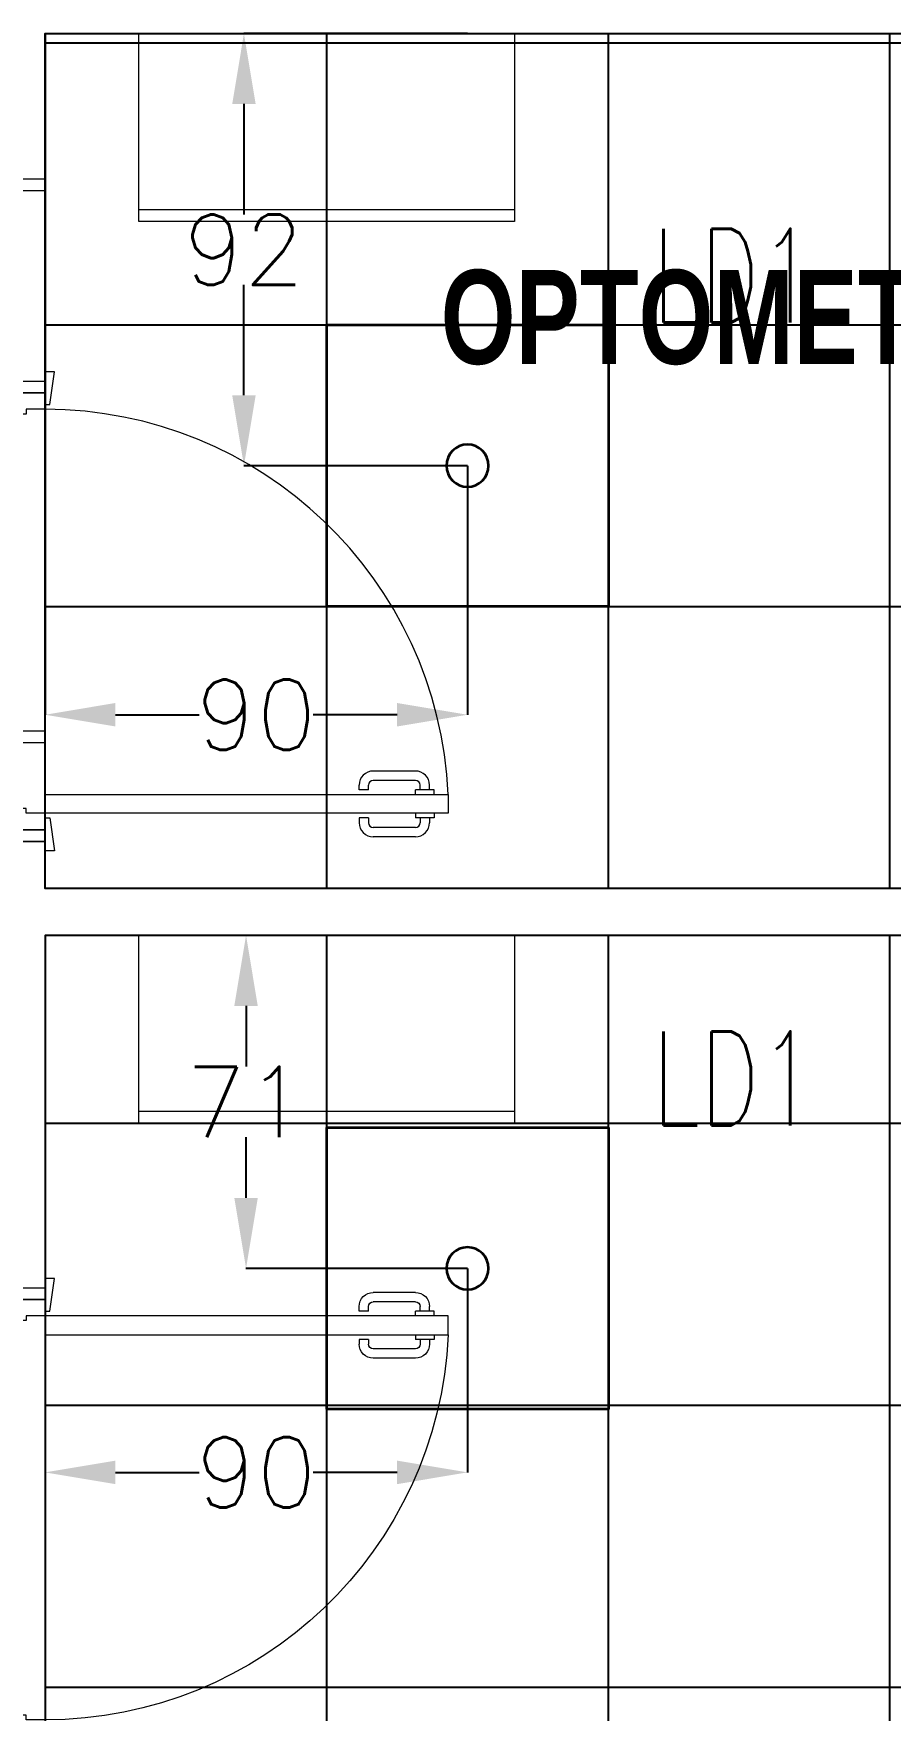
# Model space of a CAD drawing. Extents: x -12260 to 57327, y -29287 to 19916.
# Drawn here: x 16251 to 18077, y -10480 to -6910 of the extents above; entities that cross this region are included whole.
import ezdxf
from ezdxf.enums import TextEntityAlignment as Align

# ---------------------------------------------------------------- set-up
doc = ezdxf.new("R2010")
doc.units = 0
doc.header["$LTSCALE"] = 0.25
doc.linetypes.add('DASHDOT', pattern=[25.4, 12.7, -6.35, 0, -6.35])
for name, color, linetype, lineweight in [('01-First Floor$0$72_EGR_BASE_TEXT', 252, 'Continuous', 5), ('01-First Floor$0$Aluminum', 251, 'Continuous', 5), ('01-First Floor$0$LOADING', 253, 'Continuous', 5), ('01-First Floor$0$Walls', 251, 'Continuous', 5), ('01-First Floor$0$Wooden Joinery', 251, 'Continuous', 5), ('E-DIM', 6, 'Continuous', 18), ('E-LITE-CIRC-NUMB', 6, 'Continuous', 25), ('E-LITE-CLNG', 150, 'Continuous', 35), ('E-LITE-CLNG-CNDT', 6, 'DASHDOT', 35), ('E-LITE-CTRL', 6, 'Continuous', 25), ('E-LITE-IDEN', 6, 'Continuous', 25)]:
    doc.layers.add(name, color=color, linetype=linetype, lineweight=lineweight)
doc.layers.add('01-First Floor$0$FALSE CEILING', color=251, linetype='Continuous')
doc.styles.add('01-First Floor$0$X3G_ENTITY_9EC9', font='swisscl.ttf', dxfattribs={"height": 0.2})
doc.styles.add('DC_SIMPLEX', font='SIMPLEX.shx', dxfattribs={"width": 0.7})
doc.styles.get("Standard").update_dxf_attribs({"font": 'romans.shx'})
doc.dimstyles.get("Standard").update_dxf_attribs({"dimtxt": 150, "dimasz": 150, "dimexe": 0.18, "dimexo": 0.0625, "dimgap": 0.09, "dimtad": 0, "dimtih": 1, "dimtoh": 1, "dimdec": 0, "dimlfac": 0.1, "dimzin": 0, "dimdsep": 46, "dimtxsty": 'Standard', "dimcen": 0.09, "dimclrd": 6, "dimadec": 0, "dimazin": 0, "dimtfac": 1, "dimtdec": 0, "dimtofl": 0, "dimtmove": 0, "dimatfit": 3, "dimfxl": 1, "dimtolj": 1, "dimtzin": 0, "dimarcsym": 0})

# ---------------------------------------------------------------- blocks, each defined once
blk = doc.blocks.new('01-First Floor$0$A$C72370EFE')
at = {"layer": '01-First Floor$0$Wooden Joinery'}
for p, q in [((-0.01, -0.03), (-0.01, -0.07)), ((0, -0.03), (-0.01, -0.03)), ((0.04, -0.03), (0.05, -0.03)), ((0.05, -0.03), (0.05, -0.07)), ((-0.05, -0.07), (-0.05, -0.16)), ((-0.03, -0.07), (-0.03, -0.16)), ((-0.01, -0.04), (-0.02, -0.04)), ((-0.01, -0.06), (-0.02, -0.06)), ((0, -0.07), (-0.01, -0.07)), ((0.04, -0.07), (0.05, -0.07)), ((0.05, -0.04), (0.06, -0.04)), ((0.05, -0.06), (0.06, -0.06)), ((0.07, -0.07), (0.07, -0.16)), ((0.09, -0.07), (0.09, -0.16)), ((-0.01, -0.17), (-0.02, -0.17)), ((-0.01, -0.17), (-0.01, -0.19)), ((0.05, -0.17), (0.06, -0.17)), ((0.05, -0.17), (0.05, -0.19)), ((-0.01, -0.19), (-0.02, -0.19)), ((0.05, -0.19), (0.06, -0.19))]:
    blk.add_line(p, q, dxfattribs=at)
for centre, radius, start, end in [((-0.02, -0.07), 0.03, 90, 180), ((-0.02, -0.07), 0.01, 90, 180), ((0.06, -0.07), 0.03, 0, 90), ((0.06, -0.07), 0.01, 0, 90), ((-0.02, -0.16), 0.03, 180, 270), ((-0.02, -0.16), 0.01, 180, 270), ((0.06, -0.16), 0.01, 270, 0), ((0.06, -0.16), 0.03, 270, 0)]:
    blk.add_arc(centre, radius, start, end, dxfattribs=at)
blk = doc.blocks.new('01-First Floor$0$A$C5DAD61B4')
at = {"layer": '01-First Floor$0$Wooden Joinery'}
for points in [[(80, 959.1), (80, 969.1), (10, 979.1), (10, 959.1)], [(940, 959.1), (940, 969.1), (1010, 979.1), (1010, 959.1)], [(70, 859.1), (70, 849.1), (0, 839.1), (0, 859.1)], [(120, 859.1), (120, 0), (80, 0), (80, 859.1)], [(950, 859.1), (950, 849.1), (1020, 839.1), (1020, 859.1)]]:
    blk.add_lwpolyline(points, close=True, dxfattribs=at)
for points in [[(45, 859.1), (45, 959.1), (20, 959.1), (20, 859.1), (45, 859.1)], [(45, 859.1), (80, 859.1), (80, 899.1), (90, 899.1), (90, 959.1), (45, 959.1), (45, 859.1)], [(975, 859.1), (940, 859.1), (940, 899.1), (930, 899.1), (930, 959.1), (975, 959.1), (975, 859.1)], [(975, 859.1), (975, 959.1), (1000, 959.1), (1000, 859.1), (975, 859.1)]]:
    blk.add_lwpolyline(points, dxfattribs=at)
blk.add_arc((80, 859.1), 860, 272.666, 0, dxfattribs=at)
at = {"layer": '01-First Floor$0$Wooden Joinery', "xscale": 999.9999999998854, "yscale": 999.9999999998854, "zscale": 999.9999999998854, "rotation": 180}
blk.add_blockref('01-First Floor$0$A$C72370EFE', (120, 0), dxfattribs=at)
blk = doc.blocks.new('01-First Floor$0$GF21027-P')
at = {"layer": '01-First Floor$0$LOADING'}
for p, q in [((0.4, 0.4), (-0.4, 0.4)), ((-0.4, 0.4), (-0.4, 0)), ((0.4, 0), (0.4, 0.4)), ((-0.4, 0.025), (0.4, 0.025)), ((-0.4, 0), (0.4, 0))]:
    blk.add_line(p, q, dxfattribs=at)
blk = doc.blocks.new('01-First Floor$0$A$C37be4daf')
at = {"layer": '01-First Floor$0$Aluminum'}
for p, q in [((1416, 598.2), (216, 598.2)), ((241, 498.2), (241, 598.2)), ((291, 548.2), (291, 598.2)), ((291, 573.2), (1341, 573.2)), ((1341, 548.2), (1341, 598.2)), ((1391, 498.2), (1391, 598.2)), ((1391, 548.2), (241, 548.2)), ((1416, 498.2), (216, 498.2))]:
    blk.add_line(p, q, dxfattribs=at)
at = {"layer": '01-First Floor$0$Walls'}
for p, q in [((216, 498.2), (216, 598.2)), ((1416, 498.2), (1416, 598.2))]:
    blk.add_line(p, q, dxfattribs=at)
blk = doc.blocks.new('01-First Floor')
at = {"layer": '01-First Floor$0$FALSE CEILING', "linetype": 'Continuous'}
for p, q in [((16876, -8730), (16876, -6910)), ((17476, -8730), (17476, -6910)), ((18076, -8730), (18076, -6910)), ((16276, -6930), (20276, -6930)), ((16276, -7530), (20276, -7530)), ((16276, -8130), (20276, -8130)), ((16876, -12830), (16876, -8830)), ((17476, -12830), (17476, -8830)), ((18076, -12830), (18076, -8830)), ((16276, -9230), (20276, -9230)), ((16276, -9830), (20276, -9830)), ((16276, -10430), (20276, -10430))]:
    blk.add_line(p, q, dxfattribs=at)
at = {"layer": '01-First Floor$0$FALSE CEILING'}
for points in [[(20276, -8730), (16276, -8730), (16276, -6910), (20276, -6910)], [(16276, -12830), (20276, -12830), (20276, -8830), (16276, -8830)]]:
    blk.add_lwpolyline(points, close=True, dxfattribs=at)
at = {"layer": '01-First Floor$0$Walls'}
for p, q in [((16276, -6910), (16276, -7650)), ((20276, -6910), (16276, -6910)), ((16176, -7650), (16276, -7650)), ((16276, -8630), (16176, -8630)), ((16276, -8730), (16276, -8630)), ((20276, -8730), (16276, -8730)), ((16276, -9580), (16276, -8830)), ((20276, -8830), (16276, -8830)), ((16176, -9580), (16276, -9580))]:
    blk.add_line(p, q, dxfattribs=at)
at = {"rotation": 90}
blk.add_blockref('01-First Floor$0$A$C37be4daf', (16774.2, -8636), dxfattribs=at)
at = {"layer": '01-First Floor$0$LOADING', "color": 1, "xscale": -1000, "yscale": 1000, "zscale": 1000, "rotation": 359.9999999790885}
for p in [(16876, -7310, -0.1), (16876, -9230, -0.1)]:
    blk.add_blockref('01-First Floor$0$GF21027-P', p, dxfattribs=at)
at = {"layer": '01-First Floor$0$Wooden Joinery', "rotation": 90.00000000000001}
blk.add_blockref('01-First Floor$0$A$C5DAD61B4', (17135.1, -8650), dxfattribs=at)
at = {"layer": '01-First Floor$0$Wooden Joinery', "xscale": -1, "rotation": 90}
blk.add_blockref('01-First Floor$0$A$C5DAD61B4', (17135.1, -9560), dxfattribs=at)
at = {"layer": '01-First Floor$0$72_EGR_BASE_TEXT', "insert": (18542.5, -7413.3, 0), "char_height": 200, "attachment_point": 2, "style": '01-First Floor$0$X3G_ENTITY_9EC9'}
blk.add_mtext('{\\fSwis721 LtCn BT|b1|i0|c0|p34;OPTOMETRY PREPARATION}', dxfattribs=at)
blk = doc.blocks.new('*U16')
blk.add_lwpolyline([(-300, 300), (-300, -300), (300, -300), (300, 300)], close=True)
blk.add_circle((0, 0), 45)
at = {"layer": 'E-LITE-CIRC-NUMB', "style": 'DC_SIMPLEX', "width": 0.7, "flags": 8}
blk.add_attdef('CIRCUIT', text='', height=200, rotation=0, dxfattribs=at).set_placement((-473.9, 300), align=Align.RIGHT)
at = {"layer": 'E-LITE-CTRL', "style": 'DC_SIMPLEX', "width": 0.7, "flags": 8}
blk.add_attdef('CONTROL', (1118.9, -935), '', height=200, rotation=360, dxfattribs=at)
at = {"layer": 'E-LITE-IDEN', "style": 'DC_SIMPLEX', "width": 0.7, "flags": 8}
blk.add_attdef('TYPE', (460.4, 457.6), '', height=200, rotation=360, dxfattribs=at)
blk = doc.blocks.new('*D112')
at = {"layer": 'Defpoints', "color": 0}
for p in [(16699.7, -6910), (17176, -6910, -0.1), (17176, -7830, -0.1)]:
    blk.add_point(p, dxfattribs=at)
at = {"layer": 'E-DIM', "color": 0, "lineweight": -2, "transparency": 16777216}
for p, q in [((17175.9, -6910), (16699.5, -6910)), ((17175.9, -7830), (16699.5, -7830))]:
    blk.add_line(p, q, dxfattribs=at)
at = {"layer": 'E-DIM', "color": 6, "lineweight": -2, "transparency": 16777216}
for p, q in [((16699.7, -7060), (16699.7, -7294.9)), ((16699.7, -7680), (16699.7, -7445.1))]:
    blk.add_line(p, q, dxfattribs=at)
at = {"layer": 'E-DIM', "color": 6, "transparency": 16777216}
for points in [[(16674.7, -7060), (16724.7, -7060), (16699.7, -6910)], [(16674.7, -7680), (16724.7, -7680), (16699.7, -7830)]]:
    blk.add_solid(points, dxfattribs=at)
at = {"layer": 'E-DIM', "color": 7, "transparency": 16777216, "insert": (16699.7, -7370), "char_height": 150, "attachment_point": 5}
blk.add_mtext('\\A1;92', dxfattribs=at)
blk = doc.blocks.new('*D113')
at = {"layer": 'Defpoints', "color": 0}
for p in [(16276, -6910), (17176, -7830, -0.1), (16276, -8360.2)]:
    blk.add_point(p, dxfattribs=at)
at = {"layer": 'E-DIM', "color": 0, "lineweight": -2, "transparency": 16777216}
for p, q in [((16276, -6910.1), (16276, -8360.4)), ((17176, -7830.1), (17176, -8360.4))]:
    blk.add_line(p, q, dxfattribs=at)
at = {"layer": 'E-DIM', "color": 6, "lineweight": -2, "transparency": 16777216}
for p, q in [((16426, -8360.2), (16604.5, -8360.2)), ((17026, -8360.2), (16847.5, -8360.2))]:
    blk.add_line(p, q, dxfattribs=at)
at = {"layer": 'E-DIM', "color": 6, "transparency": 16777216}
for points in [[(16426, -8335.2), (16426, -8385.2), (16276, -8360.2)], [(17026, -8335.2), (17026, -8385.2), (17176, -8360.2)]]:
    blk.add_solid(points, dxfattribs=at)
at = {"layer": 'E-DIM', "color": 7, "transparency": 16777216, "insert": (16726, -8360.2), "char_height": 150, "attachment_point": 5}
blk.add_mtext('\\A1;90', dxfattribs=at)
blk = doc.blocks.new('*D117')
at = {"layer": 'Defpoints', "color": 0}
for p in [(16704.2, -8830), (17176, -8830), (17176, -9538.8)]:
    blk.add_point(p, dxfattribs=at)
at = {"layer": 'E-DIM', "color": 0, "lineweight": -2, "transparency": 16777216}
for p, q in [((17175.9, -8830), (16704, -8830)), ((17175.9, -9538.8), (16704, -9538.8))]:
    blk.add_line(p, q, dxfattribs=at)
at = {"layer": 'E-DIM', "color": 6, "lineweight": -2, "transparency": 16777216}
for p, q in [((16704.2, -8980), (16704.2, -9109.3)), ((16704.2, -9388.8), (16704.2, -9259.5))]:
    blk.add_line(p, q, dxfattribs=at)
at = {"layer": 'E-DIM', "color": 6, "transparency": 16777216}
for points in [[(16679.2, -8980), (16729.2, -8980), (16704.2, -8830)], [(16679.2, -9388.8), (16729.2, -9388.8), (16704.2, -9538.8)]]:
    blk.add_solid(points, dxfattribs=at)
at = {"layer": 'E-DIM', "color": 7, "transparency": 16777216, "insert": (16704.2, -9184.4), "char_height": 150, "attachment_point": 5}
blk.add_mtext('\\A1;71', dxfattribs=at)
blk = doc.blocks.new('*D118')
at = {"layer": 'Defpoints', "color": 0}
for p in [(16276, -8830), (17176, -9538.8), (16276, -9973.1)]:
    blk.add_point(p, dxfattribs=at)
at = {"layer": 'E-DIM', "color": 0, "lineweight": -2, "transparency": 16777216}
for p, q in [((16276, -8830.1), (16276, -9973.3)), ((17176, -9538.9), (17176, -9973.3))]:
    blk.add_line(p, q, dxfattribs=at)
at = {"layer": 'E-DIM', "color": 6, "lineweight": -2, "transparency": 16777216}
for p, q in [((16426, -9973.1), (16604.5, -9973.1)), ((17026, -9973.1), (16847.5, -9973.1))]:
    blk.add_line(p, q, dxfattribs=at)
at = {"layer": 'E-DIM', "color": 6, "transparency": 16777216}
for points in [[(16426, -9948.1), (16426, -9998.1), (16276, -9973.1)], [(17026, -9948.1), (17026, -9998.1), (17176, -9973.1)]]:
    blk.add_solid(points, dxfattribs=at)
at = {"layer": 'E-DIM', "color": 7, "transparency": 16777216, "insert": (16726, -9973.1), "char_height": 150, "attachment_point": 5}
blk.add_mtext('\\A1;90', dxfattribs=at)

msp = doc.modelspace()

# ---------------------------------------------------------------- block references
at = {"layer": 'E-LITE-CLNG'}
ref = msp.add_blockref('*U16', (17176, -7830, -0.1), dxfattribs=dict(at, xscale=-1))
ref.add_attrib('TYPE', 'LD1', (17569.5, -7525.5, -0.1), dxfattribs={"layer": 'E-LITE-IDEN', "height": 200, "rotation": 0, "style": 'DC_SIMPLEX', "width": 0.7, "flags": 8})
ref = msp.add_blockref('*U16', (17176, -9538.8), dxfattribs=dict(at, xscale=-1))
ref.add_attrib('TYPE', 'LD1', (17569.5, -9234.3), dxfattribs={"layer": 'E-LITE-IDEN', "height": 200, "rotation": 0, "style": 'DC_SIMPLEX', "width": 0.7, "flags": 8})
at = {"layer": 'E-LITE-CLNG-CNDT'}
msp.add_blockref('01-First Floor', (0, 0), dxfattribs=at)

# ---------------------------------------------------------------- dimensions: what is measured, and where the dimension line sits
at = {"layer": 'E-DIM'}
for base, p1, p2, picture, middle in [((16276, -8360.2), (17176, -7830, -0.1), (16276, -6910), '*D113', (16726, -8360.2)), ((16276, -9973.1), (17176, -9538.8), (16276, -8830), '*D118', (16726, -9973.1))]:
    dim = msp.add_linear_dim(base=base, p1=p1, p2=p2, dimstyle='Standard', override={"dimclrt": 7}, dxfattribs=at)
    dim.commit()
    dim.dimension.update_dxf_attribs({"geometry": picture, "text_midpoint": middle})
for base, p1, p2, picture, middle in [((16699.7, -6910), (17176, -7830, -0.1), (17176, -6910, -0.1), '*D112', (16699.7, -7370)), ((16704.2, -8830), (17176, -9538.8), (17176, -8830), '*D117', (16704.2, -9184.4))]:
    dim = msp.add_linear_dim(base=base, p1=p1, p2=p2, angle=90, dimstyle='Standard', override={"dimclrt": 7}, dxfattribs=at)
    dim.commit()
    dim.dimension.update_dxf_attribs({"geometry": picture, "text_midpoint": middle})

doc.saveas('drawing.dxf')
